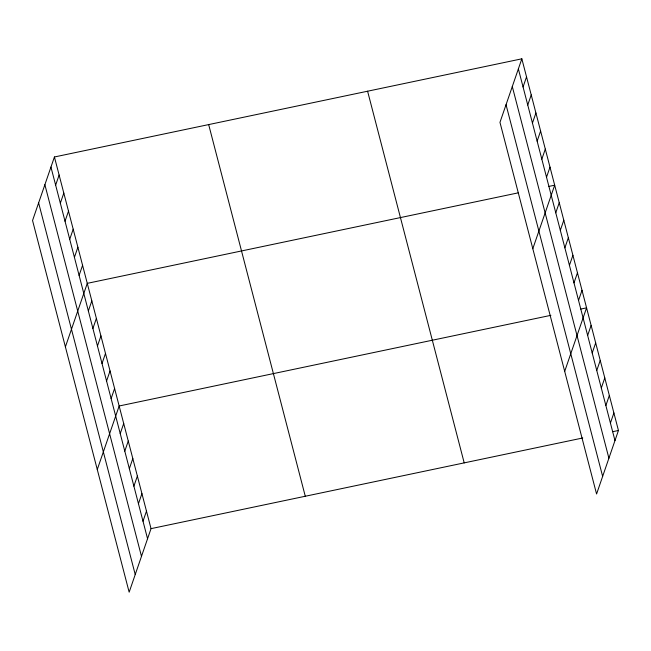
<?xml version="1.0" encoding="UTF-8"?>
<svg xmlns="http://www.w3.org/2000/svg" width="651" height="651" viewBox="0 0 651 651"><rect width="100%" height="100%" fill="white"/><g stroke="black" fill="none" stroke-linecap="round" stroke-linejoin="round"><path stroke-width="0.98" d="M54.424 156.981L32.55 220.51L129.158 592.182L151.032 528.645L54.424 156.981L521.842 58.818L618.45 430.49L596.576 494.019L499.968 122.355L521.842 58.818M55.644 185.12L59.119 175.029M60.34 203.177L63.814 193.087M65.027 221.226L68.501 211.136M69.722 239.275L73.197 229.193M74.417 257.332L77.884 247.242M79.105 275.381L82.579 265.299M65.401 346.877L87.275 283.348L518.058 192.883M88.357 310.958L91.824 300.868M92.906 328.478L96.381 318.388M97.463 345.998L100.938 335.908M102.02 363.518L105.486 353.436M106.569 381.047L110.043 370.956M111.126 398.567L114.6 388.476M97.276 469.526L119.157 405.996L550.901 315.328M120.232 433.607L123.706 423.516M124.789 451.127L128.263 441.044M129.346 468.655L132.82 458.564M133.894 486.175L137.369 476.084M138.451 503.695L141.926 493.604M143.008 521.215L146.483 511.125M523.062 86.965L526.529 76.875M527.749 105.014L531.224 94.924M532.445 123.072L535.919 112.981M537.14 141.121L540.607 131.03M541.827 159.169L545.302 149.087M546.523 177.227L549.997 167.136M532.811 248.723L554.685 185.185L548.907 186.406M555.767 212.796L559.242 202.713M560.324 230.324L563.799 220.233M564.881 247.844L568.347 237.753M569.43 265.364L572.904 255.273M573.987 282.884L577.461 272.793M578.544 300.404L582.01 290.313M564.694 371.371L586.567 307.842L580.782 309.054M587.65 335.452L591.124 325.362M592.207 352.972L595.681 342.882M596.755 370.492L600.23 360.402M601.312 388.012L604.787 377.922M605.869 405.532L609.344 395.45M610.418 423.06L613.893 412.97M151.032 528.645L582.783 437.977M612.664 431.703L618.45 430.49M518.367 68.908L614.975 440.581M512.296 86.542L608.905 458.214M506.039 104.713L602.647 476.386M367.595 91.213L464.204 462.885M208.67 124.585L305.278 496.257M50.949 167.071L147.557 538.735M44.878 184.705L141.487 556.369M38.621 202.876L135.229 574.54"/></g></svg>
